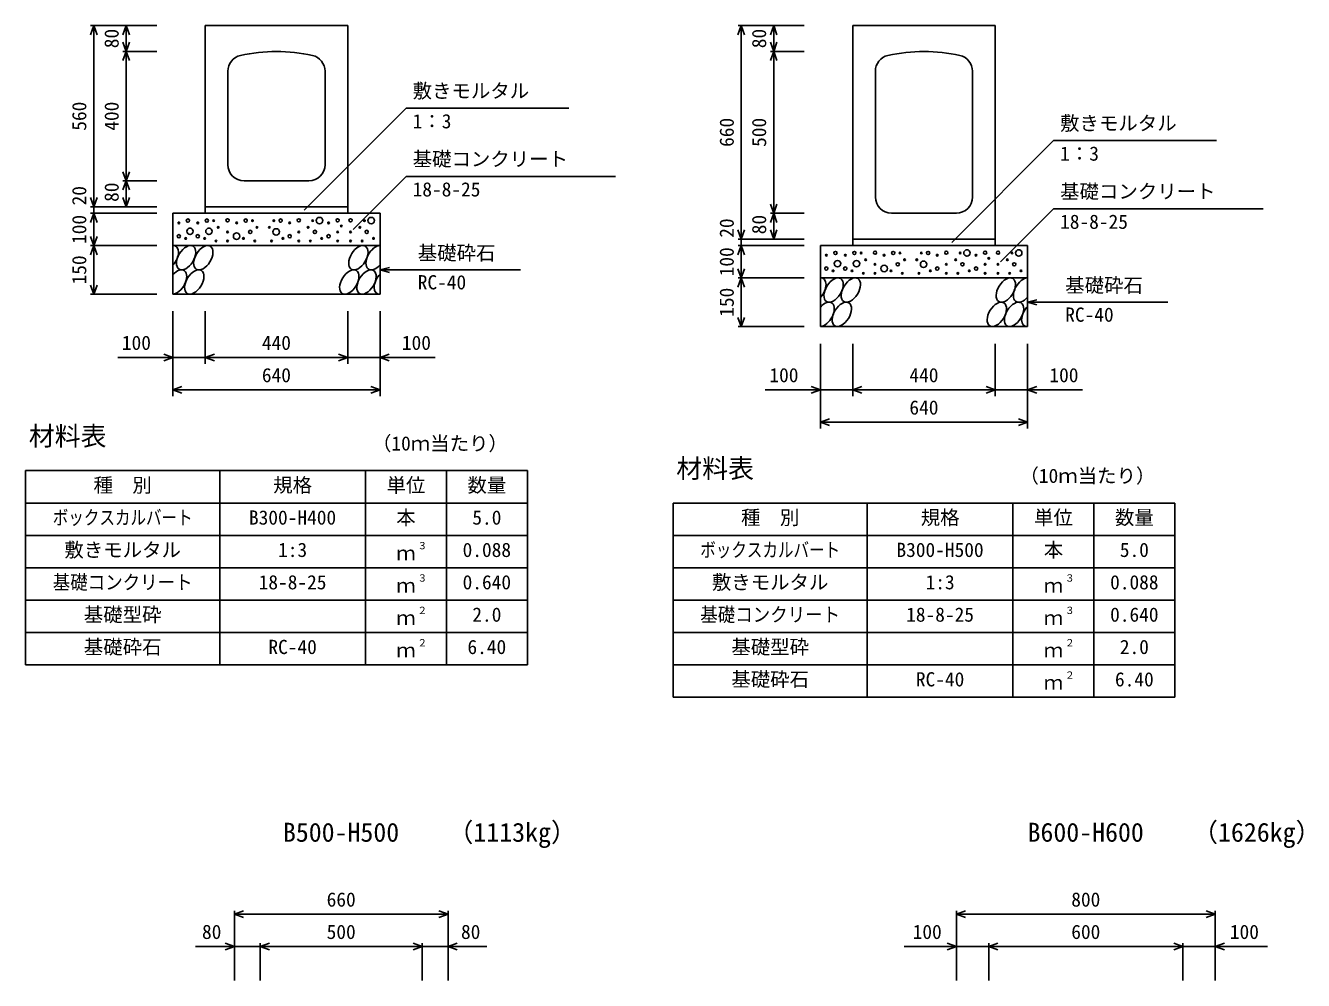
# Model space of a CAD drawing. Units: millimetres, scale not verified. Extents: x -8390 to 25210, y 0 to 11880.
# Drawn here: x 13532 to 17479, y 6695 to 9646 of the extents above; entities that cross this region are included whole.
import ezdxf
from ezdxf.enums import TextEntityAlignment as Align

# ---------------------------------------------------------------- set-up
doc = ezdxf.new("R2010")
doc.units = ezdxf.units.MM
doc.header["$LTSCALE"] = 20
for name, color, linetype, lineweight in [('DIM', 7, 'Continuous', 25), ('HATCH', 6, 'Continuous', 25), ('HYO', 3, 'Continuous', 25), ('HYO2', 4, 'Continuous', 25), ('OUTLINE', 3, 'Continuous', 25), ('TXT', 7, 'Continuous', 25)]:
    doc.layers.add(name, color=color, linetype=linetype, lineweight=lineweight)
doc.styles.add('ＭＳ ゴシック', font='')
doc.styles.get('ＭＳ ゴシック').set_extended_font_data('MS Gothic')

msp = doc.modelspace()

# ---------------------------------------------------------------- linework, layer by layer
at = {"layer": 'DIM'}
for p, q in [((13743.11, 9646.31), (13732.85, 9618.12)), ((13733.11, 9646.31), (13937.31, 9646.31)), ((13743.11, 9646.31), (13743.11, 9086.31)), ((13753.37, 9618.12), (13743.11, 9646.31)), ((13843.11, 9646.31), (13832.85, 9618.12)), ((13843.11, 9646.31), (13843.11, 9566.31)), ((13853.37, 9618.12), (13843.11, 9646.31)), ((15743.11, 9646.31), (15732.85, 9618.12)), ((15733.11, 9646.31), (15937.31, 9646.31)), ((15743.11, 9646.31), (15743.11, 8986.31)), ((15753.37, 9618.12), (15743.11, 9646.31)), ((15843.11, 9646.31), (15832.85, 9618.12)), ((15843.11, 9646.31), (15843.11, 9566.31)), ((15853.37, 9618.12), (15843.11, 9646.31)), ((13843.11, 9566.31), (13832.85, 9594.51)), ((13853.37, 9594.51), (13843.11, 9566.31)), ((15843.11, 9566.31), (15832.85, 9594.51)), ((15853.37, 9594.51), (15843.11, 9566.31)), ((13843.11, 9566.31), (13832.85, 9538.12)), ((13833.11, 9566.31), (13937.31, 9566.31)), ((13843.11, 9166.31), (13843.11, 9566.31)), ((13853.37, 9538.12), (13843.11, 9566.31)), ((15843.11, 9566.31), (15832.85, 9538.12)), ((15833.11, 9566.31), (15937.31, 9566.31)), ((15843.11, 9066.31), (15843.11, 9566.31)), ((15853.37, 9538.12), (15843.11, 9566.31)), ((14707.88, 9390.55), (14393.01, 9075.68)), ((14707.88, 9390.55), (15210.54, 9390.55)), ((16707.88, 9290.55), (16393.01, 8975.68)), ((16707.88, 9290.55), (17210.54, 9290.55)), ((13843.11, 9166.31), (13832.85, 9194.51)), ((13843.11, 9166.31), (13832.85, 9138.12)), ((13833.11, 9166.31), (13937.31, 9166.31)), ((13853.37, 9194.51), (13843.11, 9166.31)), ((13843.11, 9166.31), (13843.11, 9086.31)), ((13853.37, 9138.12), (13843.11, 9166.31)), ((14707.88, 9179.97), (14544.23, 9016.31)), ((14707.88, 9179.97), (15354.76, 9179.97)), ((13743.11, 9086.31), (13732.85, 9114.51)), ((13733.11, 9086.31), (13937.31, 9086.31)), ((13753.37, 9114.51), (13743.11, 9086.31)), ((13743.11, 9066.31), (13743.11, 9086.31)), ((13843.11, 9086.31), (13832.85, 9114.51)), ((13853.37, 9114.51), (13843.11, 9086.31)), ((15843.11, 9066.31), (15832.85, 9094.51)), ((15853.37, 9094.51), (15843.11, 9066.31)), ((16707.88, 9079.97), (16544.23, 8916.31)), ((16707.88, 9079.97), (17354.76, 9079.97)), ((13743.11, 9066.31), (13732.85, 9038.12)), ((13733.11, 9066.31), (13937.31, 9066.31)), ((13743.11, 8966.31), (13743.11, 9066.31)), ((13753.37, 9038.12), (13743.11, 9066.31)), ((15843.11, 9066.31), (15832.85, 9038.12)), ((15833.11, 9066.31), (15937.31, 9066.31)), ((15843.11, 9066.31), (15843.11, 8986.31)), ((15853.37, 9038.12), (15843.11, 9066.31)), ((15743.11, 8986.31), (15732.85, 9014.51)), ((15753.37, 9014.51), (15743.11, 8986.31)), ((15843.11, 8986.31), (15832.85, 9014.51)), ((15853.37, 9014.51), (15843.11, 8986.31)), ((13743.11, 8966.31), (13732.85, 8994.51)), ((13743.11, 8966.31), (13732.85, 8938.12)), ((13733.11, 8966.31), (13937.31, 8966.31)), ((13753.37, 8994.51), (13743.11, 8966.31)), ((13743.11, 8966.31), (13743.11, 8816.31)), ((13753.37, 8938.12), (13743.11, 8966.31)), ((15743.11, 8966.31), (15732.85, 8938.12)), ((15733.11, 8986.31), (15937.31, 8986.31)), ((15733.11, 8966.31), (15937.31, 8966.31)), ((15743.11, 8966.31), (15743.11, 8986.31)), ((15743.11, 8866.31), (15743.11, 8966.31)), ((15753.37, 8938.12), (15743.11, 8966.31)), ((14627.31, 8891.31), (14656.29, 8899.08)), ((14627.31, 8891.31), (15060.63, 8891.31)), ((14627.31, 8891.31), (14656.29, 8883.55)), ((15743.11, 8866.31), (15732.85, 8894.51)), ((15753.37, 8894.51), (15743.11, 8866.31)), ((13743.11, 8816.31), (13732.85, 8844.51)), ((13753.37, 8844.51), (13743.11, 8816.31)), ((15743.11, 8866.31), (15732.85, 8838.12)), ((15733.11, 8866.31), (15937.31, 8866.31)), ((15743.11, 8866.31), (15743.11, 8716.31)), ((15753.37, 8838.12), (15743.11, 8866.31)), ((13733.11, 8816.31), (13937.31, 8816.31)), ((13987.31, 8500.8), (13987.31, 8763.14)), ((14087.31, 8600.8), (14087.31, 8763.14)), ((14527.31, 8600.8), (14527.31, 8763.14)), ((14627.31, 8500.8), (14627.31, 8763.14)), ((16627.31, 8791.31), (16656.29, 8799.08)), ((16627.31, 8791.31), (17060.63, 8791.31)), ((16627.31, 8791.31), (16656.29, 8783.55)), ((15743.11, 8716.31), (15732.85, 8744.51)), ((15753.37, 8744.51), (15743.11, 8716.31)), ((15733.11, 8716.31), (15937.31, 8716.31)), ((15987.31, 8400.8), (15987.31, 8663.14)), ((16087.31, 8500.8), (16087.31, 8663.14)), ((16527.31, 8500.8), (16527.31, 8663.14)), ((16627.31, 8400.8), (16627.31, 8663.14)), ((13817.31, 8620.8), (13987.31, 8620.8)), ((13959.12, 8631.06), (13987.31, 8620.8)), ((13987.31, 8620.8), (13959.12, 8610.54)), ((13987.31, 8620.8), (14087.31, 8620.8)), ((14087.31, 8620.8), (14115.51, 8631.06)), ((14087.31, 8620.8), (14527.31, 8620.8)), ((14115.51, 8610.54), (14087.31, 8620.8)), ((14499.12, 8631.06), (14527.31, 8620.8)), ((14527.31, 8620.8), (14499.12, 8610.54)), ((14627.31, 8620.8), (14527.31, 8620.8)), ((14655.51, 8631.06), (14627.31, 8620.8)), ((14797.32, 8620.8), (14627.31, 8620.8)), ((14627.31, 8620.8), (14655.51, 8610.54)), ((13987.31, 8520.8), (14015.51, 8531.06)), ((14599.12, 8531.06), (14627.31, 8520.8)), ((15959.12, 8531.06), (15987.31, 8520.8)), ((16087.31, 8520.8), (16115.51, 8531.06)), ((16499.12, 8531.06), (16527.31, 8520.8)), ((16655.51, 8531.06), (16627.31, 8520.8)), ((13987.31, 8520.8), (14627.31, 8520.8)), ((14015.51, 8510.54), (13987.31, 8520.8)), ((14627.31, 8520.8), (14599.12, 8510.54)), ((15817.31, 8520.8), (15987.31, 8520.8)), ((15987.31, 8520.8), (15959.12, 8510.54)), ((15987.31, 8520.8), (16087.31, 8520.8)), ((16087.31, 8520.8), (16527.31, 8520.8)), ((16115.51, 8510.54), (16087.31, 8520.8)), ((16527.31, 8520.8), (16499.12, 8510.54)), ((16627.31, 8520.8), (16527.31, 8520.8)), ((16797.32, 8520.8), (16627.31, 8520.8)), ((16627.31, 8520.8), (16655.51, 8510.54)), ((15987.31, 8420.8), (16015.51, 8431.06)), ((15987.31, 8420.8), (16627.31, 8420.8)), ((16015.51, 8410.54), (15987.31, 8420.8)), ((16599.12, 8431.06), (16627.31, 8420.8)), ((16627.31, 8420.8), (16599.12, 8410.54)), ((14177.31, 6900.34), (14205.51, 6910.61)), ((14177.31, 6910.34), (14177.31, 6695.34)), ((14837.31, 6900.34), (14809.12, 6910.61)), ((14837.31, 6910.34), (14837.31, 6695.34)), ((16407.31, 6900.34), (16435.51, 6910.61)), ((16407.31, 6910.34), (16407.31, 6695.34)), ((17207.31, 6900.34), (17179.12, 6910.61)), ((17207.31, 6910.34), (17207.31, 6695.34)), ((14177.31, 6900.34), (14837.31, 6900.34)), ((14205.51, 6890.08), (14177.31, 6900.34)), ((14809.12, 6890.08), (14837.31, 6900.34)), ((16407.31, 6900.34), (17207.31, 6900.34)), ((16435.51, 6890.08), (16407.31, 6900.34)), ((17179.12, 6890.08), (17207.31, 6900.34)), ((14177.31, 6800.34), (14057.31, 6800.34)), ((14177.31, 6800.34), (14149.12, 6810.61)), ((14149.12, 6790.08), (14177.31, 6800.34)), ((14177.31, 6800.34), (14257.31, 6800.34)), ((14257.31, 6800.34), (14285.51, 6810.61)), ((14257.31, 6810.34), (14257.31, 6695.34)), ((14257.31, 6800.34), (14757.31, 6800.34)), ((14285.51, 6790.08), (14257.31, 6800.34)), ((14757.31, 6800.34), (14729.12, 6810.61)), ((14729.12, 6790.08), (14757.31, 6800.34)), ((14757.31, 6810.34), (14757.31, 6695.34)), ((14757.31, 6800.34), (14837.31, 6800.34)), ((14837.31, 6800.34), (14865.51, 6810.61)), ((14865.51, 6790.08), (14837.31, 6800.34)), ((14957.31, 6800.34), (14837.31, 6800.34)), ((16246.58, 6800.34), (16407.31, 6800.34)), ((16407.31, 6800.34), (16379.12, 6810.61)), ((16379.12, 6790.08), (16407.31, 6800.34)), ((16407.31, 6800.34), (16507.31, 6800.34)), ((16507.31, 6800.34), (16535.51, 6810.61)), ((16507.31, 6810.34), (16507.31, 6695.34)), ((16507.31, 6800.34), (17107.31, 6800.34)), ((16535.51, 6790.08), (16507.31, 6800.34)), ((17107.31, 6800.34), (17079.12, 6810.61)), ((17079.12, 6790.08), (17107.31, 6800.34)), ((17107.31, 6810.34), (17107.31, 6695.34)), ((17107.31, 6800.34), (17207.31, 6800.34)), ((17207.31, 6800.34), (17235.51, 6810.61)), ((17235.51, 6790.08), (17207.31, 6800.34)), ((17368.05, 6800.34), (17207.31, 6800.34))]:
    msp.add_line(p, q, dxfattribs=at)
at = {"layer": 'HATCH'}
for centre, radius in [((14005.7, 9036.49), 2.5), ((14033.74, 9043.49), 5), ((14064.25, 9036.49), 2.5), ((14092.28, 9043.49), 5), ((14113.32, 9043.49), 2.5), ((14156.21, 9044.37), 5), ((14184.25, 9036.49), 2.5), ((14212.28, 9043.49), 5), ((14233.32, 9043.49), 2.5), ((14299.17, 9043.49), 2.5), ((14320.2, 9043.49), 5), ((14348.24, 9036.49), 2.5), ((14376.28, 9044.37), 5), ((14419.17, 9043.49), 2.5), ((14440.2, 9043.49), 10), ((14468.24, 9036.49), 2.5), ((14496.28, 9044.37), 5), ((14536.12, 9044.37), 5), ((14579.02, 9043.49), 2.5), ((14600.05, 9043.49), 10), ((14005.7, 8995.34), 5), ((14040.27, 9010.48), 10), ((14064.25, 8995.34), 5), ((14098.82, 9010.48), 10), ((14127.33, 9022.48), 2.5), ((14156.21, 9008.47), 2.5), ((14184.25, 8995.34), 10), ((14226.3, 9008.47), 5), ((14247.33, 9022.48), 2.5), ((14285.15, 9022.48), 2.5), ((14306.18, 9008.47), 10), ((14348.24, 8995.34), 5), ((14376.28, 9008.47), 2.5), ((14405.15, 9022.48), 2.5), ((14426.18, 9008.47), 5), ((14468.24, 8995.34), 5), ((14496.28, 9008.47), 2.5), ((14507.62, 9026.8), 2.5), ((14536.12, 9008.47), 2.5), ((14565, 9022.48), 2.5), ((14586.03, 9008.47), 5), ((14026.73, 8988.34), 2.5), ((14085.28, 8988.34), 2.5), ((14120.32, 8980.46), 2.5), ((14156.21, 8980.46), 2.5), ((14205.28, 8988.34), 2.5), ((14240.32, 8980.46), 2.5), ((14292.16, 8980.46), 2.5), ((14327.21, 8988.34), 2.5), ((14376.28, 8980.46), 2.5), ((14412.16, 8980.46), 2.5), ((14447.21, 8988.34), 2.5), ((14496.28, 8980.46), 2.5), ((14536.12, 8980.46), 2.5), ((14572.01, 8980.46), 2.5), ((14607.06, 8988.34), 2.5), ((16005.7, 8936.49), 2.5), ((16033.74, 8943.49), 5), ((16064.25, 8936.49), 2.5), ((16092.28, 8943.49), 5), ((16113.32, 8943.49), 2.5), ((16127.33, 8922.48), 2.5), ((16156.21, 8944.37), 5), ((16184.25, 8936.49), 2.5), ((16212.28, 8943.49), 5), ((16233.32, 8943.49), 2.5), ((16247.33, 8922.48), 2.5), ((16285.15, 8922.48), 2.5), ((16299.17, 8943.49), 2.5), ((16320.2, 8943.49), 5), ((16348.24, 8936.49), 2.5), ((16376.28, 8944.37), 5), ((16405.15, 8922.48), 2.5), ((16419.17, 8943.49), 2.5), ((16440.2, 8943.49), 10), ((16468.24, 8936.49), 2.5), ((16496.28, 8944.37), 5), ((16507.62, 8926.8), 2.5), ((16536.12, 8944.37), 5), ((16565, 8922.48), 2.5), ((16579.02, 8943.49), 2.5), ((16600.05, 8943.49), 10), ((16005.7, 8895.34), 5), ((16026.73, 8888.34), 2.5), ((16040.27, 8910.48), 10), ((16064.25, 8895.34), 5), ((16085.28, 8888.34), 2.5), ((16098.82, 8910.48), 10), ((16120.32, 8880.46), 2.5), ((16156.21, 8908.47), 2.5), ((16156.21, 8880.46), 2.5), ((16184.25, 8895.34), 10), ((16205.28, 8888.34), 2.5), ((16226.3, 8908.47), 5), ((16240.32, 8880.46), 2.5), ((16292.16, 8880.46), 2.5), ((16306.18, 8908.47), 10), ((16327.21, 8888.34), 2.5), ((16348.24, 8895.34), 5), ((16376.28, 8908.47), 2.5), ((16376.28, 8880.46), 2.5), ((16412.16, 8880.46), 2.5), ((16426.18, 8908.47), 5), ((16447.21, 8888.34), 2.5), ((16468.24, 8895.34), 5), ((16496.28, 8908.47), 2.5), ((16496.28, 8880.46), 2.5), ((16536.12, 8908.47), 2.5), ((16536.12, 8880.46), 2.5), ((16572.01, 8880.46), 2.5), ((16586.03, 8908.47), 5), ((16607.06, 8888.34), 2.5)]:
    msp.add_circle(centre, radius, dxfattribs=at)
for centre, start_param, end_param in [((13974.95, 8928.79), 4.385593, 6.6745444), ((14613.46, 8928.79), 0.3357715, 4.4411806), ((14000.27, 8853.8), 3.5111464, 7.548991), ((14638.78, 8853.8), 1.2110787, 3.5658734), ((15974.95, 8828.79), 4.385593, 6.6745444), ((16613.46, 8828.79), 0.3357715, 4.4411806), ((16000.27, 8753.8), 3.5111464, 7.548991), ((16638.78, 8753.8), 1.2110787, 3.5658734)]:
    msp.add_ellipse(centre, major_axis=(21.81, 35.31), ratio=0.5792, start_param=start_param, end_param=end_param, dxfattribs=at)
for centre in [(14028.16, 8928.79), (14081.37, 8928.79), (14560.25, 8928.79), (14053.48, 8853.8), (14532.36, 8853.8), (14585.57, 8853.8), (16028.16, 8828.79), (16081.37, 8828.79), (16560.25, 8828.79), (16053.48, 8753.8), (16532.36, 8753.8), (16585.57, 8753.8)]:
    msp.add_ellipse(centre, major_axis=(21.81, 35.31), ratio=0.5792, dxfattribs=at)
at = {"layer": 'HYO'}
for p, q in [((15082.31, 8270.8), (13532.31, 8270.8)), ((13532.31, 8270.8), (13532.31, 7670.8)), ((14132.31, 8270.8), (14132.31, 7670.8)), ((14582.31, 8270.8), (14582.31, 7670.8)), ((14832.31, 8270.8), (14832.31, 7670.8)), ((15082.31, 7670.8), (15082.31, 8270.8)), ((13532.31, 8170.8), (15082.31, 8170.8)), ((17082.31, 8170.8), (15532.31, 8170.8)), ((15532.31, 8170.8), (15532.31, 7570.8)), ((16132.31, 8170.8), (16132.31, 7570.8)), ((16582.31, 8170.8), (16582.31, 7570.8)), ((16832.31, 8170.8), (16832.31, 7570.8)), ((17082.31, 7570.8), (17082.31, 8170.8)), ((15532.31, 8070.8), (17082.31, 8070.8)), ((13532.31, 7670.8), (15082.31, 7670.8)), ((15532.31, 7570.8), (17082.31, 7570.8))]:
    msp.add_line(p, q, dxfattribs=at)
at = {"layer": 'HYO2'}
for p, q in [((13532.31, 8070.8), (15082.31, 8070.8)), ((13532.31, 7970.8), (15082.31, 7970.8)), ((15532.31, 7970.8), (17082.31, 7970.8)), ((13532.31, 7870.8), (15082.31, 7870.8)), ((15532.31, 7870.8), (17082.31, 7870.8)), ((13532.31, 7770.8), (15082.31, 7770.8)), ((15532.31, 7770.8), (17082.31, 7770.8)), ((15532.31, 7670.8), (17082.31, 7670.8))]:
    msp.add_line(p, q, dxfattribs=at)
at = {"layer": 'OUTLINE'}
for p, q in [((14087.31, 9066.31), (14087.31, 9646.31)), ((14087.31, 9646.31), (14527.31, 9646.31)), ((14527.31, 9066.31), (14527.31, 9646.31)), ((16087.31, 8966.31), (16087.31, 9646.31)), ((16527.31, 9646.31), (16087.31, 9646.31)), ((16527.31, 8966.31), (16527.31, 9646.31)), ((14157.31, 9505.06), (14157.31, 9216.31)), ((14457.31, 9505.06), (14457.31, 9216.31)), ((16157.31, 9505.06), (16157.31, 9116.31)), ((16457.31, 9505.06), (16457.31, 9116.31)), ((14207.31, 9166.31), (14407.31, 9166.31)), ((14527.31, 9086.31), (14087.31, 9086.31)), ((13987.31, 9066.31), (14627.31, 9066.31)), ((13987.31, 9066.31), (13987.31, 8816.31)), ((14627.31, 9066.31), (14627.31, 8816.31)), ((16207.31, 9066.31), (16407.31, 9066.31)), ((13987.31, 8966.31), (14627.31, 8966.31)), ((15987.31, 8966.31), (16627.31, 8966.31)), ((15987.31, 8966.31), (15987.31, 8716.31)), ((16527.31, 8986.31), (16087.31, 8986.31)), ((16627.31, 8966.31), (16627.31, 8716.31)), ((15987.31, 8866.31), (16627.31, 8866.31)), ((13987.31, 8816.31), (14627.31, 8816.31)), ((15987.31, 8716.31), (16627.31, 8716.31))]:
    msp.add_line(p, q, dxfattribs=at)
for centre, radius, start, end in [((14207.31, 9505.06), 50, 102.83959, 180), ((14307.31, 9066.31), 500, 77.16041, 102.83959), ((14407.31, 9505.06), 50, 0, 77.16041), ((16207.31, 9505.06), 50, 102.83959, 180), ((16307.31, 9066.31), 500, 77.16041, 102.83959), ((16407.31, 9505.06), 50, 0, 77.16041), ((14207.31, 9216.31), 50, 180, 270), ((14407.31, 9216.31), 50, 270, 0), ((16207.31, 9116.31), 50, 180, 270), ((16407.31, 9116.31), 50, 270, 0)]:
    msp.add_arc(centre, radius, start, end, dxfattribs=at)

# ---------------------------------------------------------------- texts
at = {"layer": 'DIM', "style": 'ＭＳ ゴシック'}
for s, p in [('80', (13833.11, 9576.31)), ('80', (15833.11, 9576.31)), ('560', (13733.11, 9321.31)), ('400', (13833.11, 9321.31)), ('660', (15733.11, 9271.31)), ('500', (15833.11, 9271.31)), ('80', (13833.11, 9101.31)), ('20', (13733.11, 9090.53)), ('100', (13733.11, 8971.31)), ('20', (15733.11, 8990.53)), ('80', (15833.11, 9001.31)), ('150', (13733.11, 8846.31)), ('100', (15733.11, 8871.31)), ('150', (15733.11, 8746.31))]:
    msp.add_text(s, height=43.99, rotation=90, dxfattribs=at).set_placement(p, align=Align.BOTTOM_LEFT)
for s, p in [('敷きモルタル', (14727.88, 9409.29)), ('1：3', (14727.88, 9315.47)), ('敷きモルタル', (16727.88, 9309.29)), ('基礎コンクリート', (14727.88, 9198.7)), ('1：3', (16727.88, 9215.47)), ('18-8-25', (14727.88, 9104.89)), ('基礎コンクリート', (16727.88, 9098.7)), ('18-8-25', (16727.88, 9004.89)), ('基礎砕石', (14743.64, 8908.49)), ('RC-40', (14743.64, 8817.8)), ('基礎砕石', (16743.64, 8808.49)), ('RC-40', (16743.64, 8717.8)), ('100', (13829.87, 8630.8)), ('440', (14262.31, 8630.8)), ('100', (14694.76, 8630.8)), ('640', (14262.31, 8530.8)), ('100', (15829.87, 8530.8)), ('440', (16262.31, 8530.8)), ('100', (16694.76, 8530.8)), ('640', (16262.31, 8430.8)), ('660', (14462.31, 6910.34)), ('800', (16762.31, 6910.34)), ('80', (14077.31, 6810.34)), ('500', (14462.31, 6810.34)), ('80', (14877.31, 6810.34)), ('100', (16272.39, 6810.34)), ('600', (16762.31, 6810.34)), ('100', (17252.24, 6810.34))]:
    msp.add_text(s, height=43.99, dxfattribs=at).set_placement(p, align=Align.BOTTOM_LEFT)
at = {"layer": 'TXT', "style": 'ＭＳ ゴシック'}
for s, height, p in [('材料表', 58.65, (13542.31, 8330.8)), ('（10ｍ当たり）', 43.99, (14602.31, 8319.8)), ('材料表', 58.65, (15542.31, 8230.8)), ('種\u3000別', 43.99, (13742.31, 8190.8)), ('規格', 43.99, (14297.31, 8190.8)), ('単位', 43.99, (14647.31, 8190.8)), ('数量', 43.99, (14897.31, 8190.8)), ('（10ｍ当たり）', 43.99, (16602.31, 8219.8)), ('B300-H400', 43.99, (14222.31, 8090.8)), ('本', 43.99, (14677.31, 8090.8)), ('5.0', 43.99, (14912.31, 8090.8)), ('種\u3000別', 43.99, (15742.31, 8090.8)), ('規格', 43.99, (16297.31, 8090.8)), ('単位', 43.99, (16647.31, 8090.8)), ('数量', 43.99, (16897.31, 8090.8)), ('敷きモルタル', 43.99, (13652.31, 7990.8)), ('本', 43.99, (16677.31, 7990.8)), ('1:3', 43.99, (14312.31, 7990.8)), ('ｍ', 43.99, (14677.31, 7980.8)), ('３', 21.99, (14742.86, 8021.17)), ('0.088', 43.99, (14882.31, 7990.8)), ('B300-H500', 43.99, (16222.31, 7990.8)), ('5.0', 43.99, (16912.31, 7990.8)), ('18-8-25', 43.99, (14252.31, 7890.8)), ('３', 21.99, (14742.86, 7921.17)), ('0.640', 43.99, (14882.31, 7890.8)), ('敷きモルタル', 43.99, (15652.31, 7890.8)), ('1:3', 43.99, (16312.31, 7890.8)), ('３', 21.99, (16742.86, 7921.17)), ('0.088', 43.99, (16882.31, 7890.8)), ('ｍ', 43.99, (14677.31, 7880.8)), ('ｍ', 43.99, (16677.31, 7880.8)), ('基礎型砕', 43.99, (13712.31, 7790.8)), ('ｍ', 43.99, (14677.31, 7780.8)), ('２', 21.99, (14742.86, 7821.17)), ('2.0', 43.99, (14912.31, 7790.8)), ('18-8-25', 43.99, (16252.31, 7790.8)), ('ｍ', 43.99, (16677.31, 7780.8)), ('３', 21.99, (16742.86, 7821.17)), ('0.640', 43.99, (16882.31, 7790.8)), ('基礎砕石', 43.99, (13712.31, 7690.8)), ('RC-40', 43.99, (14282.31, 7690.8)), ('２', 21.99, (14742.86, 7721.17)), ('6.40', 43.99, (14897.31, 7690.8)), ('基礎型砕', 43.99, (15712.31, 7690.8)), ('２', 21.99, (16742.86, 7721.17)), ('2.0', 43.99, (16912.31, 7690.8)), ('ｍ', 43.99, (14677.31, 7680.8)), ('ｍ', 43.99, (16677.31, 7680.8)), ('基礎砕石', 43.99, (15712.31, 7590.8)), ('RC-40', 43.99, (16282.31, 7590.8)), ('ｍ', 43.99, (16677.31, 7580.8)), ('２', 21.99, (16742.86, 7621.17)), ('6.40', 43.99, (16897.31, 7590.8)), ('（1113kg）', 58.65, (14835.68, 7106.31)), ('（1626kg）', 58.65, (17135.68, 7106.31)), ('B500-H500', 58.65, (14327.31, 7106.31)), ('B600-H600', 58.65, (16627.31, 7106.31))]:
    msp.add_text(s, height=height, dxfattribs=at).set_placement(p, align=Align.BOTTOM_LEFT)
for s, width, p in [('ボックスカルバート', 0.8, (13616.31, 8090.8)), ('ボックスカルバート', 0.8, (15616.31, 7990.8)), ('基礎コンクリート', 0.9, (13616.31, 7890.8)), ('基礎コンクリート', 0.9, (15616.31, 7790.8))]:
    msp.add_text(s, height=43.99, dxfattribs=dict(at, width=width)).set_placement(p, align=Align.BOTTOM_LEFT)

doc.saveas('drawing.dxf')
